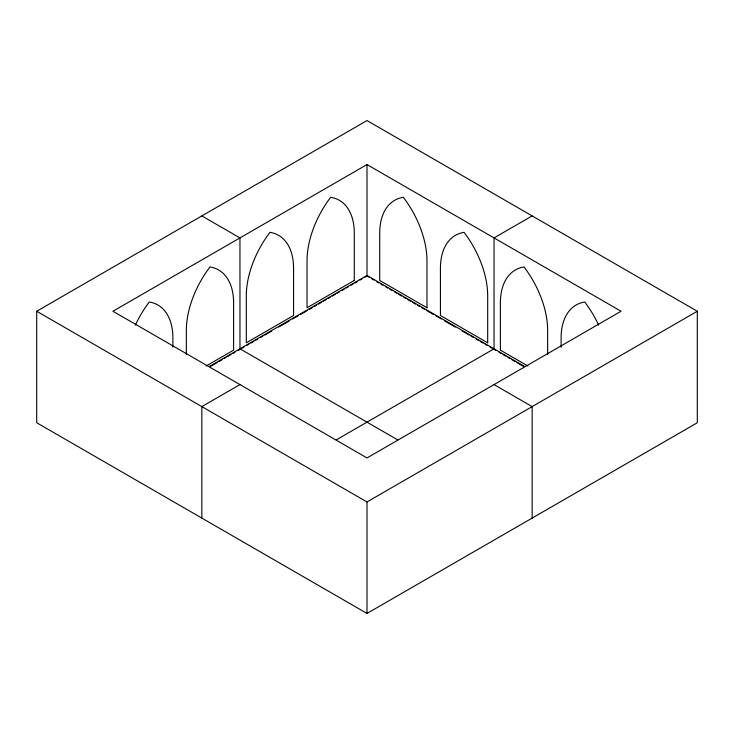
<?xml version="1.0" encoding="UTF-8"?>
<svg xmlns="http://www.w3.org/2000/svg" width="734" height="734" viewBox="0 0 734 734"><rect width="100%" height="100%" fill="white"/><g stroke="black" fill="none" stroke-linecap="round" stroke-linejoin="round"><path stroke-width="1.1" d="M36.7 311.253L367 120.559L697.3 311.253L697.3 422.747L367 613.441L36.7 422.747L36.7 311.253L367 501.955L697.3 311.253M367 164.563L112.926 311.253L367 457.943L621.074 311.253L367 164.563L367 276.057L365.018 277.195M206.043 366.046L233.614 350.127L233.614 303.041A72.207 41.691 -60 0 0 209.979 266.956A72.207 41.691 -60 0 0 186.353 330.328L186.353 354.274M209.19 366.578L367 275.47L524.81 366.578M210.19 366.587L217.136 362.578M219.117 361.431L222.099 359.715M224.081 358.568L226.063 357.421M228.054 356.274L231.026 354.559M233.017 353.412L234.999 352.265M237.981 350.54L239.963 349.402L239.963 237.908L201.85 215.906M241.945 348.255L243.936 347.109M246.908 345.384L248.89 344.237M250.881 343.099L253.854 341.374M255.845 340.227L257.827 339.08M260.799 337.365L262.79 336.218M264.772 335.071L271.718 331.062M278.672 327.052L289.581 320.749M292.563 319.033L298.518 315.592M300.5 314.446L307.454 310.436M309.436 309.289L312.409 307.564M314.4 306.427L316.382 305.28M318.373 304.133L321.345 302.408M323.327 301.261L326.309 299.545M328.291 298.399L330.282 297.252M332.263 296.105L335.236 294.389M337.227 293.242L339.209 292.095M342.191 290.38L344.173 289.233M346.154 288.086L348.145 286.939M351.118 285.223L353.109 284.076M355.091 282.929L357.073 281.783M360.055 280.067L362.036 278.92M239.963 384.598L201.85 406.608L201.85 518.094M532.15 215.906L494.037 237.908L494.037 349.402L496.019 350.54M336.236 439.923L494.037 348.815M527.957 366.046L500.386 350.127L500.386 303.041A72.207 41.691 60 0 1 524.021 266.956A72.207 41.691 60 0 1 547.647 330.328L547.647 354.274M367 276.057L368.982 277.195M371.964 278.92L373.945 280.067M376.927 281.783L378.909 282.929M380.891 284.076L382.882 285.223M385.855 286.939L387.846 288.086M389.827 289.233L391.809 290.38M394.791 292.095L396.773 293.242M398.764 294.389L401.737 296.105M403.718 297.252L405.709 298.399M407.691 299.545L410.673 301.261M412.655 302.408L415.627 304.133M417.618 305.28L419.6 306.427M421.591 307.564L424.564 309.289M426.546 310.436L433.5 314.446M435.482 315.592L441.437 319.033M444.419 320.749L455.328 327.052M462.282 331.062L469.228 335.071M471.21 336.218L473.201 337.365M476.173 339.08L478.155 340.227M480.146 341.374L483.119 343.099M485.11 344.237L487.092 345.384M490.064 347.109L492.055 348.255M499.001 352.265L500.983 353.412M502.974 354.559L505.946 356.274M507.937 357.421L509.919 358.568M511.901 359.715L514.883 361.431M516.864 362.578L523.81 366.587M494.037 384.598L532.15 406.608L532.15 518.094M239.963 348.815L397.764 439.923M561.115 347.228L561.115 338.099A72.207 41.691 60 0 1 584.741 302.013A72.207 41.691 60 0 1 598.65 325.171M367 501.955L367 613.441M172.885 347.228L172.885 338.099A72.207 41.691 -60 0 0 149.259 302.013A72.207 41.691 -60 0 0 135.35 325.171M293.572 315.51L246.312 342.796L246.312 295.71A72.207 41.691 -60 0 1 269.947 232.339A72.207 41.691 -60 0 1 293.572 268.424L293.572 315.51M354.293 280.452L307.041 307.739L307.041 260.653A72.207 41.691 -60 0 1 330.667 197.281A72.207 41.691 -60 0 1 354.293 233.366L354.293 280.452M426.959 307.739L379.707 280.452L379.707 233.366A72.207 41.691 60 0 1 403.333 197.281A72.207 41.691 60 0 1 426.959 260.653L426.959 307.739M487.688 342.796L440.428 315.51L440.428 268.424A72.207 41.691 60 0 1 464.053 232.339A72.207 41.691 60 0 1 487.688 295.71L487.688 342.796"/></g></svg>
